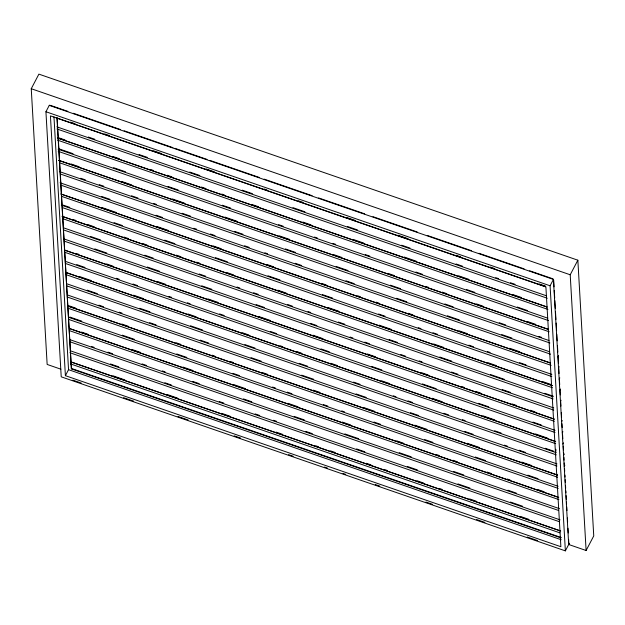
<?xml version="1.0" encoding="UTF-8"?>
<svg xmlns="http://www.w3.org/2000/svg" width="625" height="625" viewBox="0 0 625 625"><rect width="100%" height="100%" fill="white"/><g stroke="black" fill="none" stroke-linecap="round" stroke-linejoin="round"><path stroke-width="0.94" d="M60.891 369.188L47.148 364.445L31.25 88.719L38.891 74.133L577.852 260.195L593.75 535.914L586.109 550.5L568.703 544.492L553.422 279.414L49.273 105.375M569.273 543.406L565.367 550.867L61.219 376.828L45.93 111.742L49.406 105.117M65.398 375.672L50.422 115.891L545.898 286.938L560.875 546.719L65.398 375.672L68.547 369.672L53.961 116.703M560.953 537.883L71.406 368.883L57.156 118.203M565.367 550.867L550.086 285.781L553.555 279.156M586.109 550.5L570.211 274.773L577.852 260.195M557.875 356.711L558.516 355.5M558.523 367.898L559.156 366.688M559.172 379.086L559.805 377.875M559.812 390.273L560.445 389.062M560.461 401.461L561.094 400.25M561.625 421.703L562.258 420.492M562.273 432.891L562.906 431.68M562.914 444.078L563.547 442.867M563.562 455.266L564.195 454.055M564.203 466.453L564.844 465.242M31.25 88.719L570.211 274.773M50.375 105.336L67.891 111.375M73.422 113.289L120.422 129.516M124.109 130.789L172.961 147.648M174.805 148.289L207.063 159.422M209.828 160.375L259.594 177.555M264.203 179.148L312.133 195.695M318.586 197.922L364.664 213.828M372.961 216.695L417.203 231.961M427.336 235.461L471.578 250.734M478.953 253.281L524.117 268.875M529.641 270.781L552.688 278.734M45.93 111.742L550.086 285.781M70.461 122.117L75.07 123.711M104.594 133.906L109.211 135.492M153.492 150.781L161.797 153.648M206.078 168.938L214.383 171.805M264.203 189L266.969 189.953M298.336 200.781L302.953 202.375M347.234 217.664L355.539 220.531M397.977 235.18L408.125 238.688M456.094 255.242L460.711 256.836M490.234 267.031L494.844 268.625M539.133 283.906L545.586 286.141M56.305 117.781L545.711 286.727M88.336 137.031L94.789 139.258M139.031 154.531L147.328 157.391M189.719 172.031L199.859 175.531M242.258 190.164L252.398 193.664M292.945 207.664L304.93 211.797M347.328 226.437L357.469 229.938M401.703 245.211L410 248.07M456.086 263.977L462.531 266.211M495.719 277.664L498.477 278.617M510.461 282.75L515.07 284.344M56.828 126.828L546.391 295.773M56.953 128.969L547.281 298.234M58.57 137.719L65.023 139.945M112.945 156.492L119.398 158.719M150.734 169.531L153.5 170.492M167.328 175.266L171.938 176.852M201.43 187.031L206.039 188.625M221.703 194.031L224.469 194.992M252.117 204.531L258.57 206.758M302.812 222.031L311.102 224.898M353.5 239.531L363.641 243.031M404.195 257.031L416.172 261.164M458.57 275.805L468.711 279.305M512.953 294.578L521.242 297.438M57.633 138.016L547.031 306.961M57.477 138.016L546.883 306.969M57.602 140.156L547.922 309.422M59.211 148.906L73.039 153.68M113.594 167.68L125.57 171.812M167.969 186.453L178.109 189.953M222.352 205.219L230.641 208.086M278.57 224.633L283.18 226.219M314.516 237.039L317.281 237.992M332.945 243.398L335.711 244.359M365.203 254.539L369.812 256.125M415.898 272.039L422.352 274.266M466.594 289.539L474.883 292.398M517.281 307.039L527.422 310.539M58.117 149.203L547.68 318.148M58.242 151.344L548.57 320.609M70.922 163.914L79.211 166.773M121.609 181.414L131.75 184.906M172.305 198.906L184.281 203.047M224.836 217.047L236.82 221.18M279.219 235.82L289.352 239.32M333.594 254.586L341.891 257.453M387.969 273.359L394.422 275.586M425.758 286.406L428.523 287.359M442.352 292.133L446.961 293.727M476.453 303.906L482.906 306.133M527.141 321.406L535.438 324.266M58.922 160.391L548.32 329.336M58.766 160.391L548.172 329.344M59.812 162.844L549.211 331.797M80.781 178.281L85.391 179.867M99.211 184.641L103.82 186.234M131.469 195.781L137.922 198.008M153.594 203.414L156.359 204.367M182.164 213.281L190.461 216.141M234.695 231.414L242.992 234.281M285.391 248.914L295.531 252.414M336.086 266.414L348.062 270.547M390.461 285.188L400.602 288.688M444.836 303.953L453.133 306.82M499.219 322.727L505.672 324.953M538.852 336.406L541.617 337.367M59.414 171.578L548.969 340.523M60.453 174.031L549.859 342.984M101.703 196.469L110 199.328M156.078 215.242L162.531 217.469M193.867 228.281L196.633 229.242M210.461 234.008L215.07 235.602M244.563 245.781L249.172 247.375M264.836 252.781L267.602 253.734M295.25 263.281L301.703 265.508M345.945 280.781L354.242 283.648M396.633 298.281L406.773 301.781M447.328 315.781L459.312 319.914M501.703 334.555L511.844 338.055M60.055 182.766L549.461 351.711M61.102 185.219L550.508 354.172M102.344 207.656L116.172 212.43M156.727 226.43L168.711 230.562M212.945 245.836L221.242 248.695M267.328 264.609L273.773 266.836M321.703 283.375L326.312 284.969M357.648 295.789L360.414 296.742M376.086 302.148L378.844 303.102M408.344 313.289L412.945 314.875M459.031 330.789L467.328 333.648M509.727 348.289L519.859 351.781M61.773 194.273L550.258 362.898M60.703 193.953L550.102 362.898M61.742 196.406L551.148 365.359M63.359 205.164L69.812 207.391M114.055 222.656L122.344 225.523M164.742 240.156L174.883 243.656M215.438 257.656L227.414 261.797M267.969 275.797L279.953 279.93M322.352 294.562L332.484 298.062M378.57 313.977L385.023 316.203M418.203 327.656L420.969 328.609M432.945 332.75L437.555 334.336M468.891 345.156L473.5 346.742M487.328 351.516L490.094 352.477M519.586 362.656L526.039 364.883M61.344 205.141L551.828 374.406M62.391 207.594L551.797 376.547M73.227 219.531L75.984 220.484M87.969 224.617L94.422 226.844M123.914 237.031L128.523 238.617M142.344 243.391L146.953 244.984M176.453 255.164L181.055 256.758M196.727 262.164L199.492 263.117M227.141 272.664L233.594 274.891M277.836 290.164L286.125 293.023M328.523 307.664L338.664 311.164M379.219 325.164L391.195 329.297M433.594 343.938L443.734 347.43M487.969 362.703L496.266 365.57M542.352 381.477L550.648 384.344M63.07 216.648L552.469 385.594M61.992 216.328L552.32 385.594M63.039 218.781L552.438 387.734M90.461 236.445L100.594 239.945M144.836 255.219L153.133 258.078M199.211 273.984L205.664 276.219M237 287.031L239.766 287.984M253.594 292.758L258.203 294.352M287.695 304.531L292.305 306.125M307.969 311.531L310.734 312.484M338.383 322.031L344.836 324.258M389.078 339.531L397.375 342.391M439.766 357.031L451.75 361.164M490.461 374.531L504.289 379.305M544.836 393.305L553.133 396.164M63.555 227.836L553.117 396.781M63.68 229.969L553.086 398.922M94.789 248.906L106.773 253.039M147.328 267.039L159.305 271.18M201.703 285.812L211.844 289.312M256.078 304.586L264.375 307.445M310.461 323.359L316.914 325.586M350.094 337.039L352.859 337.992M364.836 342.125L369.445 343.719M400.781 354.539L405.391 356.125M419.219 360.898L421.984 361.852M451.477 372.039L457.922 374.266M502.164 389.531L510.461 392.398M64.203 239.023L553.758 407.969M64.328 241.156L553.727 410.109M76.078 253.406L78.844 254.367M106.492 263.906L112.945 266.133M157.188 281.406L165.484 284.273M207.875 298.906L218.016 302.406M258.57 316.406L270.555 320.547M312.945 335.18L323.086 338.68M367.328 353.953L375.617 356.812M421.703 372.727L428.156 374.953M461.336 386.406L464.102 387.359M476.086 391.492L480.688 393.086M512.023 403.906L516.633 405.492M530.461 410.266L535.07 411.859M65 250.211L554.406 419.156M64.852 250.211L554.25 419.156M64.969 252.344L554.375 421.297M76.727 264.594L85.023 267.461M116.359 278.281L119.125 279.234M132.945 284.008L137.555 285.594M168.891 296.414L171.656 297.367M187.328 302.781L190.086 303.734M219.586 313.914L224.187 315.508M270.273 331.414L276.727 333.641M320.969 348.914L329.258 351.773M371.656 366.414L381.797 369.914M422.352 383.914L436.172 388.68M478.57 403.32L488.711 406.82M532.945 422.094L541.242 424.953M65.492 261.398L555.055 430.344M65.617 263.531L555.023 432.477M79.211 276.422L91.195 280.555M133.594 295.195L143.727 298.695M187.969 313.961L196.266 316.828M242.352 332.734L248.797 334.961M280.133 345.781L282.898 346.734M296.727 351.508L301.336 353.102M330.828 363.281L337.281 365.508M381.516 380.781L389.812 383.641M432.211 398.281L442.352 401.781M482.906 415.781L494.883 419.914M535.438 433.914L547.422 438.055M66.289 272.586L555.695 441.531M66.141 272.586L555.539 441.531M66.258 274.719L555.664 443.664M87.234 290.156L97.367 293.656M139.766 308.289L149.906 311.789M190.461 325.789L202.438 329.922M244.836 344.562L254.977 348.062M299.211 363.336L307.508 366.195M353.594 382.102L360.047 384.328M393.227 395.789L395.992 396.742M407.969 400.875L412.578 402.469M443.914 413.281L448.523 414.875M462.352 419.648L465.117 420.602M494.609 430.781L501.062 433.008M545.297 448.281L553.594 451.148M66.781 283.773L556.344 452.719M66.906 285.906L556.312 454.852M98.938 305.156L103.547 306.75M119.211 312.156L121.977 313.109M149.625 322.656L156.078 324.883M200.32 340.156L208.617 343.023M251.008 357.656L261.148 361.156M301.703 375.156L313.688 379.289M356.078 393.93L366.219 397.43M410.461 412.703L418.758 415.562M464.836 431.469L473.133 434.336M504.469 445.156L507.234 446.109M519.219 450.242L525.664 452.469M67.43 294.961L556.984 463.906M67.555 297.094L556.953 466.039M69.164 305.844L75.617 308.07M121.703 323.984L128.156 326.211M176.078 342.758L180.688 344.344M212.023 355.164L214.789 356.117M230.461 361.523L233.227 362.484M262.719 372.664L267.328 374.25M313.406 390.164L319.859 392.391M364.102 407.664L374.234 411.164M414.789 425.164L426.773 429.297M467.328 443.297L479.305 447.43M521.703 462.07L531.844 465.57M68.227 306.148L557.633 475.094M68.07 306.148L557.477 475.094M68.195 308.281L557.602 477.227M69.812 317.031L81.797 321.172M122.344 335.172L134.328 339.305M176.727 353.945L186.859 357.445M232.945 373.352L239.398 375.578M272.578 387.031L275.344 387.984M287.328 392.125L291.93 393.711M323.273 404.531L327.875 406.125M341.703 410.891L344.469 411.852M373.961 422.031L380.414 424.258M424.656 439.531L432.945 442.391M475.344 457.031L485.484 460.531M527.883 475.164L538.016 478.664M68.719 317.336L558.125 486.281M68.844 319.469L558.242 488.414M81.516 332.039L87.969 334.266M132.211 349.539L140.5 352.398M182.898 367.039L193.039 370.539M233.594 384.539L245.57 388.672M287.969 403.312L298.109 406.812M342.352 422.078L350.641 424.945M396.727 440.852L403.18 443.078M436.359 454.531L439.125 455.492M452.945 460.258L457.555 461.852M487.047 472.031L491.656 473.625M507.328 479.031L510.094 479.984M537.742 489.531L544.195 491.758M69.516 328.523L558 497.148M69.359 328.523L558.766 497.469M69.484 330.656L558.891 499.602M91.375 346.406L94.141 347.359M107.969 352.133L112.578 353.727M142.07 363.906L146.68 365.5M162.344 370.906L165.109 371.859M192.758 381.406L199.211 383.633M243.453 398.906L251.75 401.773M294.148 416.406L304.281 419.906M344.836 433.906L358.664 438.68M399.211 452.68L411.195 456.812M453.594 471.445L463.734 474.945M507.969 490.219L516.266 493.086M70.008 339.711L559.414 508.656M70.133 341.844L558.617 510.477M110.453 363.961L118.75 366.82M164.836 382.734L171.289 384.961M219.211 401.5L223.82 403.094M255.156 413.914L259.766 415.5M273.594 420.273L276.359 421.227M305.852 431.414L312.305 433.641M356.539 448.914L364.836 451.773M407.234 466.406L417.375 469.906M457.922 483.906L469.906 488.047M510.461 502.047L522.438 506.18M70.656 350.898L560.055 519.844M69.852 352.711L559.258 521.664M112.945 375.781L124.93 379.922M167.32 394.555L177.461 398.055M221.703 413.328L230 416.188M276.078 432.102L282.531 434.328M315.711 445.781L318.477 446.734M330.461 450.867L335.07 452.461M366.406 463.281L371.008 464.867M384.836 469.641L387.602 470.594M417.094 480.781L423.547 483.008M439.211 488.414L441.977 489.367M469.633 498.914L476.078 501.141M520.32 516.414L528.617 519.273M70.531 361.766L559.938 530.711M71.297 362.086L560.703 531.031M70.5 363.898L559.906 532.852M71.594 368.516L561.148 537.516M68.547 369.672L561.25 539.758M72.891 380.164L81.188 383.031M123.586 397.664L133.727 401.164M177.969 416.438L188.109 419.938M234.195 435.852L240.648 438.078M288.578 454.625L293.188 456.219M324.531 467.031L327.297 467.992M342.961 473.398L345.727 474.352M375.227 484.531L379.836 486.125M425.922 502.039L432.375 504.266M476.617 519.539L484.914 522.398M527.32 537.039L537.453 540.539M553.664 280.023L554.055 286.836M554.266 290.445L554.703 298.023M554.852 300.68L555.289 308.266M555.5 311.867L555.938 319.453M556.148 323.055L556.586 330.641M556.789 334.242L557.172 340.875M557.438 345.43L557.82 352.062M558.078 356.617L558.461 363.25M558.727 367.805L559.055 373.492M559.367 378.992L559.695 384.68M560.016 390.18L560.289 394.922M560.664 401.367L560.938 406.109M561.305 412.555L561.578 417.297M561.953 423.742L562.172 427.531M562.594 434.93L562.812 438.719M563.242 446.117L563.461 449.906M563.625 452.75L563.734 454.648M563.883 457.305L564.047 460.148M564.211 462.992L564.375 465.836M564.531 468.492L564.695 471.336M564.914 475.125L565.023 477.023M565.18 479.68L565.336 482.523M565.5 485.367L565.664 488.211M565.82 490.867L565.93 492.766M566.094 495.602L566.312 499.398M566.469 502.055L566.578 503.953M566.742 506.789L566.961 510.586M567.383 517.977L567.602 521.773M567.977 528.219L568.25 532.961M568.617 539.406L568.891 544.133M555.844 449.25L555.953 451.195M56.914 117.594L71.406 368.883"/></g></svg>
